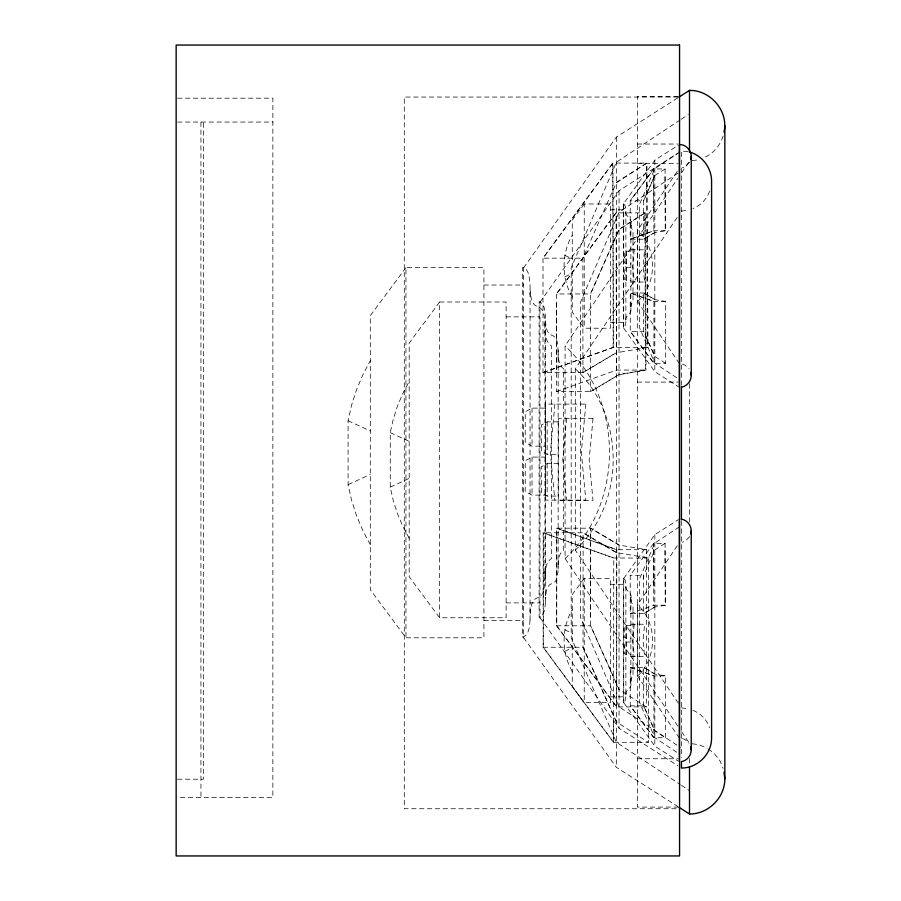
<?xml version="1.0" encoding="UTF-8"?>
<svg xmlns="http://www.w3.org/2000/svg" width="901" height="901" viewBox="0 0 901 901"><rect width="100%" height="100%" fill="white"/><g stroke="black" fill="none" stroke-linecap="round" stroke-linejoin="round"><path stroke-width="0.68" stroke-dasharray="4.5 3.38" d="M530.058 611.824L530.07 609.38M544.902 573.836L544.914 571.403M545.443 595.606L545.465 593.522M558.113 563.204L558.124 561.132M625.868 319.495L625.88 318.684M625.868 693.95L625.88 693.128M630.846 306.757L630.858 305.935M630.846 681.201L630.858 680.39M544.902 326.275C544.632 319.81 545.184 308.671 537.48 306.61C530.835 304.437 530.723 295.314 530.07 289.48M558.113 352.066C557.888 346.547 558.35 337.042 551.772 335.296C546.119 333.438 546.017 325.655 545.465 320.677M630.846 223.673C632.592 217.58 624.956 217.096 625.88 211.33M630.846 598.129C632.592 592.036 624.956 591.54 625.88 585.785M544.947 323.707L544.947 580.706C544.384 586.427 544.463 596.282 537.48 597.791C530.835 599.965 530.723 609.087 530.07 614.921M558.147 349.87L558.147 569.06C557.674 573.948 557.73 582.35 551.772 583.634C546.119 585.492 546.017 593.275 545.465 598.253M630.869 222.817L630.869 309.054C632.063 314.697 624.776 314.922 625.88 320.542M630.869 597.262L630.869 683.51C632.063 689.141 624.776 689.366 625.88 694.998M544.914 575.604C545.477 569.759 545.758 562.055 551.322 558.643L551.322 345.77C545.758 342.357 545.477 334.654 544.914 328.797M558.124 564.713C558.597 559.724 558.845 553.158 563.587 550.241L563.587 368.678C558.845 365.772 558.597 359.206 558.124 354.217M630.858 307.342L631.533 303.547L633.009 301.655L633.009 230.217L631.533 228.325L630.858 224.518M630.858 681.798L631.533 678.002L633.009 676.11L633.009 604.672L631.533 602.769L630.858 598.974M554.915 404.087L550.353 452.561L554.836 500.111M566.65 418.424L562.765 459.769L566.583 500.325M634.214 249.791L632.682 266.054L634.191 282.013M634.214 624.235L632.682 640.51L634.191 656.469M370.3 544.666L362.776 530.464L356.526 515.654L351.627 500.359L348.09 484.682L348.09 420.722L351.627 405.045L356.526 389.739L362.776 374.94L370.3 360.738M409.189 538.325L402.77 526.218L397.442 513.581L393.264 500.539L390.257 487.159L390.257 432.615L393.264 419.247L397.442 406.193L402.77 393.557L409.189 381.45M572.259 296.958C561.346 278.432 561.346 253.778 572.259 235.24M572.259 671.414C561.346 652.876 561.346 628.222 572.259 609.695M646.321 706.902L619.043 689.434L590.639 625.812L590.572 528.177L619.043 545.037L646.524 549.723L646.321 706.902L616.656 706.902L616.836 592.126M616.768 592.351L616.836 549.723L556.829 528.177L556.717 625.812L616.656 706.902L556.717 625.812L556.604 528.177L590.707 528.177L619.043 545.037M616.34 552.538L583.116 532.773L543.134 532.773L543.157 647.245L613.547 742.311L613.75 558.023L543.404 532.773L543.269 647.245L613.558 742.311L648.326 742.311L648.562 558.023L616.34 552.538L582.958 532.773M590.639 616.757L590.707 528.177M723.143 136.04C720.102 145.59 712.984 154.139 703.523 157.765M709.56 191.192C706.913 199.008 700.64 205.687 692.88 208.548M582.924 372.631L582.879 258.159L616.34 182.666L646.929 163.092L647.977 347.381L616.34 352.764L582.924 372.631L543.01 372.631L543.021 258.159L612.77 163.092L646.929 163.092M665.096 168.915L654.824 175.481L643.596 200.822L643.596 239.227L630.216 239.227L630.216 200.822L653.63 168.915L665.096 168.915L665.208 230.757M654.824 175.413L643.584 200.822L630.216 200.822L653.675 168.915L653.754 214.078M665.557 363.294L654.824 356.424L643.629 331.388L630.272 331.388L653.889 363.294L630.272 331.388L630.261 292.971L643.674 292.971L654.824 299.605L665.636 301.452L665.557 363.294L653.889 363.294L653.957 301.452L630.351 292.971M613.558 721.769L613.547 742.311M679.377 363.666L637.615 301.598L637.615 230.273L679.377 168.205M677.766 725.981L565.073 558.474L565.073 345.939L677.766 178.432M681.674 172.609L689.502 160.975M678.318 703.208L575.311 550.094L575.311 368.824L678.318 215.722M679.377 738.122L637.615 676.043L637.615 604.729L679.377 542.661M523.639 267.788L616.34 137.11L677.698 97.939M539.981 302.184L619.043 190.719L677.912 153.136M623.717 203.919L625.204 205.788L625.868 209.629L625.868 322.243L624.956 326.646L623.379 327.987L623.379 203.885L654.824 160.198L678.205 145.264M623.717 578.498L654.824 534.642L678.205 519.719M664.994 550.274L665.445 605.213L654.824 607.015L643.607 613.682L630.216 613.682L630.216 575.266L653.675 543.371L665.096 543.371L665.208 605.213M405.957 267.597L370.3 315.665L370.3 589.738L405.957 637.795L483.938 637.795L483.938 267.597L405.957 267.597L405.957 637.795M439.609 302.015L409.189 343.011L409.189 576.764L439.609 617.759L506.114 617.759L506.114 302.015L439.609 302.015L439.609 617.759M584.231 203.986L572.259 220.114L572.259 312.084L584.231 328.223L610.394 328.223L610.394 203.986L584.231 203.986L584.231 328.223M584.231 578.442L572.259 594.57L572.259 686.539L584.231 702.667L610.394 702.667L610.394 578.442L584.231 578.442L584.231 702.667M689.648 162.281L685.312 166.617L682.451 167.8M689.648 536.737L685.312 541.073L682.451 542.256M637.615 301.598C657.482 283.139 657.482 248.732 637.615 230.273M565.073 558.474C624.247 503.456 624.247 400.945 565.073 345.939M575.311 550.094C625.79 503.186 625.79 415.744 575.311 368.824M637.615 676.043C657.482 657.584 657.482 623.188 637.615 604.729M680.21 119.934L616.34 162.214L571.189 267.788L571.189 637.604L616.34 742.187L680.21 784.478M681.37 119.157L688.341 114.551M679.377 152.37L654.824 168.622L639.676 204.054L639.676 328.155L654.824 363.249L679.377 379.501M677.969 173.116L619.043 212.129L580.537 302.184L580.537 617.602L619.043 706.801L680.289 747.346M679.377 526.815L654.824 543.066L639.676 578.498L639.676 702.611L654.824 737.705L679.377 753.957M616.34 182.475L646.625 163.092L647.267 347.381M645.127 212.884L619.043 229.575L590.493 293.963L590.493 391.597L619.043 374.546L645.409 370.052L644.868 212.884L619.043 229.417L590.482 293.963L556.48 293.963L556.491 391.597L590.538 391.597L619.043 374.647L646.028 370.052L645.127 212.884L616.002 212.884L556.48 293.963L616.115 212.884L616.318 327.66M665.096 543.371L654.824 549.937L643.584 575.266L643.584 578.881M654.824 232.526L643.596 239.227L654.824 232.559L665.445 230.757L664.994 175.819M582.868 372.631L616.34 352.64M654.824 606.97L643.596 613.682L643.596 575.266L630.216 575.266M631.004 251.142L626.533 251.142L624.247 252.37L624.247 262.664L626.533 263.903L631.004 263.903M631.004 267.574L626.533 267.574L624.247 268.802L624.247 279.107L626.533 280.335L631.004 280.335M545.353 408.108L532.04 408.108L525.227 411.791L525.227 442.47L532.04 446.153L545.353 446.153M558.496 421.859L547.144 421.859L541.332 424.99L541.332 451.164L547.144 454.307L558.496 454.307M545.353 457.089L532.04 457.089L525.227 460.76L525.227 491.45L532.04 495.122L545.353 495.122M558.496 463.632L547.144 463.632L541.332 466.763L541.332 492.937L547.144 496.068L558.496 496.068M631.004 625.587L626.533 625.587L624.247 626.826L624.247 637.12L626.533 638.358L631.004 638.358M631.004 642.03L626.533 642.03L624.247 643.258L624.247 653.552L626.533 654.79L631.004 654.79M564.803 276.832L572.259 273.386M348.09 484.682L370.3 474.41M390.257 487.159L409.189 478.408M564.803 651.288L572.259 647.842M543.078 372.631L613.48 347.381L612.905 163.092L543.021 258.159L582.879 258.159M543.01 372.631L613.153 347.381L647.977 347.381M556.491 391.597L616.599 370.052L616.239 272.136M630.216 613.682L653.867 605.213M692.114 160.637L698.647 159.781M681.438 211.082L689.242 210.057M678.149 96.384L637.401 96.384L637.401 807.093L678.149 807.093M678.149 97.049L404.29 97.049L404.29 808.749L678.149 808.749M177.553 98.186L272.868 98.186L272.868 797.486L177.531 797.486M177.531 122.052L272.868 122.052M637.401 144.036L678.149 144.036M637.401 163.599L678.149 163.599M610.394 209.832L623.717 209.832M665.445 230.757L653.754 230.757L630.216 239.227L653.867 230.757L653.675 175.751M631.004 249.791L644.598 249.791L643.077 265.998L644.575 282.013L631.004 282.013M483.938 285.02L523.639 285.02M665.636 301.452L653.957 301.452L630.261 292.971M506.114 316.87L539.981 316.87M610.394 322.367L623.717 322.367M616.318 370.052L646.028 370.052M637.401 382.103L678.149 382.103M646.524 549.723L616.825 549.723L556.604 528.177M648.562 558.023L613.75 558.023L543.134 532.773M610.394 584.287L623.717 584.287M506.114 602.904L539.981 602.904M665.445 605.213L653.754 605.213L653.675 543.371M483.938 620.384L523.639 620.384M631.004 624.235L644.598 624.235L643.077 640.453L644.575 656.469L631.004 656.469M556.615 625.812L590.639 625.812L619.043 689.434M543.157 647.245L583.037 647.245L616.34 721.836L648.326 742.311M630.261 667.427L643.674 667.427L654.824 674.061L665.636 675.896L665.557 737.739L653.889 737.739L630.272 705.843L630.261 667.427L653.957 675.896L665.636 675.896M610.394 696.822L623.717 696.822M637.401 758.755L678.149 758.755M177.531 779.207L203.435 779.207L203.435 122.052M623.717 578.374L623.379 702.442L624.956 701.102L625.868 696.698L625.868 584.073L625.204 580.244L623.717 578.374L623.717 702.803M687.936 151.74L681.438 150.884L681.438 385.425M681.438 707.848L689.242 708.873M692.114 743.764L698.647 744.631L707.172 748.157M630.351 667.427L653.957 675.896L653.889 737.739L630.306 705.843L643.652 705.843L654.824 730.869L665.557 737.739M682.451 364.072L685.312 365.254L689.017 368.768M692.88 710.382C700.64 713.232 706.913 719.922 709.56 727.738M682.451 738.516L685.312 739.698L689.017 743.224M564.803 255.366L572.259 258.812M390.257 432.615L409.189 441.377M348.09 420.722L370.3 430.993M564.803 629.822L572.259 633.268M654.824 299.605L643.674 292.971L643.652 331.388L654.824 356.424M654.824 674.061L643.674 667.427L643.652 705.843L654.824 730.869M623.717 328.155L654.824 371.674L678.205 386.608M623.717 702.611L654.824 746.129L678.205 761.052M539.981 617.602L619.043 728.211L677.912 765.794M523.639 637.604L616.34 767.292L677.698 806.474M681.37 785.244L689.502 790.627M708.22 748.956L714.493 753.765L720.113 761.075L723.143 768.362M681.674 731.792L689.502 743.426M556.503 303.096L556.536 369.275M653.675 550.196L653.867 588.522M616.34 721.836L583.037 647.245L583.116 532.773M630.846 308.198L630.869 309.054M630.846 682.643L630.869 683.51M558.113 566.864L558.147 569.06M544.902 578.127L544.947 580.706M630.846 225.115L630.858 225.937M630.846 599.57L630.858 600.381M625.868 212.366L625.88 213.188M625.868 586.821L625.88 587.643M558.113 355.715L558.124 357.798M545.443 323.324L545.465 325.407M544.902 330.566L544.914 333.01M530.058 292.588L530.07 295.021M689.502 383.713L689.502 522.084M689.502 758.518L689.502 764.217M681.438 520.958L681.438 757.527M654.824 160.198L654.824 371.674M654.824 534.642L654.824 746.129M626.533 251.142L626.533 263.903M626.533 267.574L626.533 280.335M626.533 625.587L626.533 638.358M626.533 642.03L626.533 654.79M623.717 203.851L623.717 328.358M619.043 190.719L619.043 728.211M616.34 137.11L616.34 767.292M613.153 347.381L612.77 163.092M547.144 421.859L547.144 454.307M547.144 463.632L547.144 496.068M539.981 301.666L539.981 618.109M532.04 408.108L532.04 446.153M532.04 457.089L532.04 495.122M523.639 267.192L523.639 638.212M200.946 122.052L200.946 797.486M530.058 619.989C529.439 625.79 529.405 635.16 522.636 637.108L522.636 267.293C529.405 269.241 529.439 278.612 530.058 284.412L530.058 619.989M545.454 602.578C544.925 607.522 544.891 615.507 539.113 617.174L539.113 301.756C544.891 303.412 544.925 311.408 545.454 316.352L545.454 602.578M585.853 404.087L581.314 452.392L585.808 500.111L545.353 500.111L545.353 404.087L585.853 404.087M593.038 418.424L589.164 459.623L592.993 500.325L558.496 500.325L558.496 418.424L593.038 418.424"/><path stroke-width="1.35" d="M690.83 159.432C692.914 152.213 686.877 144.374 679.377 144.52L679.377 387.351M691.236 156.357L691.236 375.503C691.213 380.751 687.497 385.56 682.451 386.946M723.987 132.21C728.841 111.375 710.686 90.044 689.502 90.404L678.881 97.184M690.83 533.876C692.52 527.761 688.589 520.969 682.451 519.37M691.236 530.813L691.236 749.959C691.213 755.196 687.497 760.016 682.451 761.401M724.843 125.689L724.843 778.712C724.967 797.622 708.4 814.121 689.502 814.008L678.881 807.228M689.242 151.909C702.082 155.411 711.508 167.665 711.587 180.977L711.587 737.953C711.689 754.081 697.554 768.148 681.438 768.046L681.438 761.48M690.83 372.44L691.236 375.503M723.987 772.191L724.843 778.712M690.83 746.895L691.236 749.959M689.502 90.404L689.502 151.492M689.502 766.92L689.502 814.008M681.438 386.608L681.438 519.719M679.377 518.976L679.377 761.807M679.557 45.05L176.157 45.05L176.157 855.95L679.557 855.95L679.557 45.05"/></g></svg>
